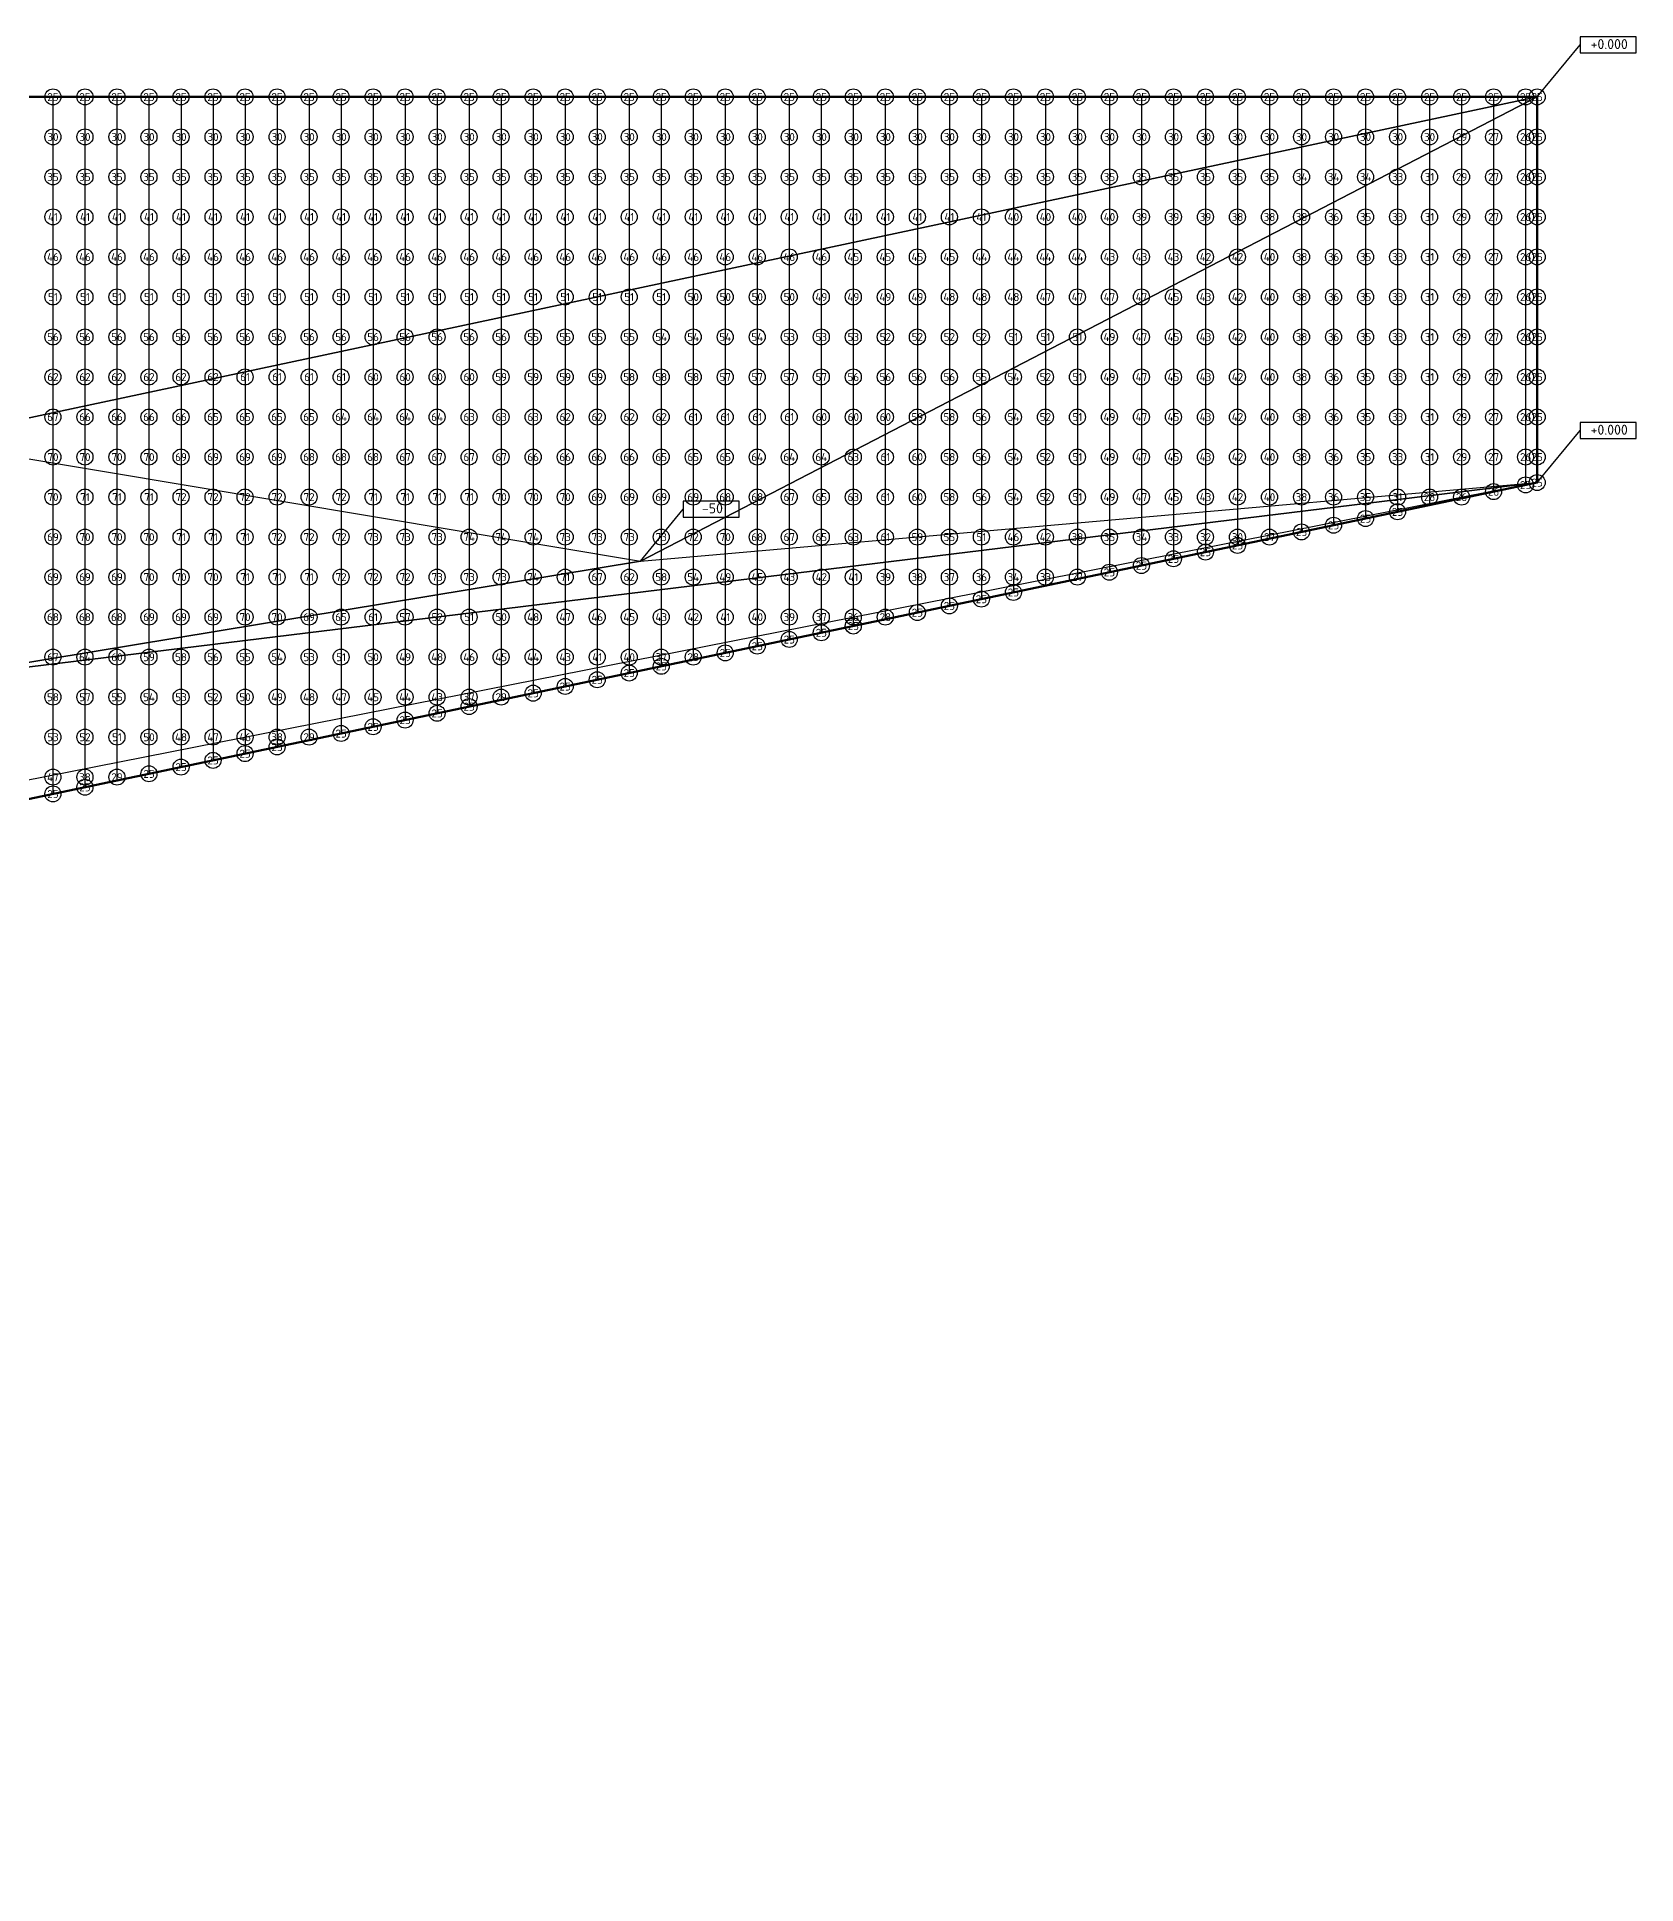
# Model space of a CAD drawing. Header units: millimetres. Extents: x 3543 to 412546, y -146359 to 38454.
# Drawn here: x 280259 to 300239, y -95174 to -72093 of the extents above; entities that cross this region are included whole.
import ezdxf
from ezdxf.enums import TextEntityAlignment as Align

# ---------------------------------------------------------------- set-up
doc = ezdxf.new("R2010")
doc.units = ezdxf.units.MM
doc.layers.add('контур', color=1, linetype='Continuous', lineweight=50)
for name, color, linetype in [('линии_высот', 4, 'Continuous'), ('опоры_текстvb', 7, 'Continuous'), ('опорыvb', 7, 'Continuous'), ('сеткаvb', 8, 'Continuous')]:
    doc.layers.add(name, color=color, linetype=linetype)
doc.styles.add('isocpeur', font='isocpeur.ttf')

# ---------------------------------------------------------------- blocks, each defined once
blk = doc.blocks.new('otmetka_oporvb')
at = {"linetype": 'ByBlock', "lineweight": -2}
blk.add_hatch(color=0, dxfattribs=at).paths.add_polyline_path([(-38, -32, 1), (38, 32, 1)])
at = {"color": 0, "linetype": 'ByBlock', "lineweight": -2}
blk.add_line((0, 0), (2142, 2596), dxfattribs=at)
at = {"color": 0}
blk.add_lwpolyline([(2142, 2196), (4942, 2196), (4942, 2996), (2142, 2996)], close=True, dxfattribs=at)
at = {"color": 0, "linetype": 'ByBlock', "lineweight": -2, "style": 'isocpeur'}
blk.add_attdef('OTM', text='', height=500, dxfattribs=at).set_placement((3600, 2639), align=Align.MIDDLE_CENTER)
blk = doc.blocks.new('opor_symbPRO')
at = {"color": 0, "ltscale": 20}
blk.add_circle((0, 0), 100, dxfattribs=at)
at = {"layer": 'опоры_текстvb', "color": 0, "linetype": 'ByBlock', "lineweight": -2, "style": 'isocpeur'}
blk.add_attdef('COL', text='', height=100, dxfattribs=at).set_placement((0, -1), align=Align.MIDDLE_CENTER)

msp = doc.modelspace()

# ---------------------------------------------------------------- linework, layer by layer
at = {"layer": 'контур', "linetype": 'Continuous'}
msp.add_lwpolyline([(215545, -95173.6), (210858.8, -72842.2), (229841.6, -72842.2), (229841.6, -82939.6), (261341.5, -82939.6), (261341.5, -72842.2), (299003.2, -72842.2), (299003.2, -77660.7)], close=True, dxfattribs=at)
at = {"layer": 'линии_высот'}
for points in [[(261341.5, -72842.2), (278807.8, -77138), (299003.2, -72842.2)], [(278807.8, -77138), (287798.8, -78642.6), (299003.2, -72842.2)], [(287798.8, -78642.6), (299003.2, -77660.7), (299003.2, -72842.2)], [(278805.8, -80132.2), (278807.8, -77138), (287798.8, -78642.6)], [(252298.9, -86875.6), (215545, -95173.6), (299003.2, -77660.7)], [(252298.9, -86875.6), (278805.8, -80132.2), (299003.2, -77660.7)], [(278805.8, -80132.2), (287798.8, -78642.6), (299003.2, -77660.7)]]:
    msp.add_lwpolyline(points, close=True, dxfattribs=at)
at = {"layer": 'сеткаvb'}
for p, q in [((261341.5, -72842.2), (299003.2, -72842.2)), ((280458.8, -72842.2), (280458.8, -81552.1)), ((280858.8, -72842.2), (280858.8, -81468.1)), ((281258.8, -72842.2), (281258.8, -81384.2)), ((281658.8, -72842.2), (281658.8, -81300.3)), ((282058.8, -72842.2), (282058.8, -81216.3)), ((282458.8, -72842.2), (282458.8, -81132.4)), ((282858.8, -72842.2), (282858.8, -81048.4)), ((283258.8, -72842.2), (283258.8, -80964.5)), ((283658.8, -72842.2), (283658.8, -80880.6)), ((284058.8, -72842.2), (284058.8, -80796.6)), ((284458.8, -72842.2), (284458.8, -80712.7)), ((284858.8, -72842.2), (284858.8, -80628.8)), ((285258.8, -72842.2), (285258.8, -80544.8)), ((285658.8, -72842.2), (285658.8, -80460.9)), ((286058.8, -72842.2), (286058.8, -80377)), ((286458.8, -72842.2), (286458.8, -80293)), ((286858.8, -72842.2), (286858.8, -80209.1)), ((287258.8, -72842.2), (287258.8, -80125.1)), ((287658.8, -72842.2), (287658.8, -80041.2)), ((288058.8, -72842.2), (288058.8, -79957.3)), ((288458.8, -72842.2), (288458.8, -79873.3)), ((288858.8, -72842.2), (288858.8, -79789.4)), ((289258.8, -72842.2), (289258.8, -79705.5)), ((289658.8, -72842.2), (289658.8, -79621.5)), ((290058.8, -72842.2), (290058.8, -79537.6)), ((290458.8, -72842.2), (290458.8, -79453.7)), ((290858.8, -72842.2), (290858.8, -79369.7)), ((291258.8, -72842.2), (291258.8, -79285.8)), ((291658.8, -72842.2), (291658.8, -79201.9)), ((292058.8, -72842.2), (292058.8, -79117.9)), ((292458.8, -72842.2), (292458.8, -79034)), ((292858.8, -72842.2), (292858.8, -78950)), ((293258.8, -72842.2), (293258.8, -78866.1)), ((293658.8, -72842.2), (293658.8, -78782.2)), ((294058.8, -72842.2), (294058.8, -78698.2)), ((294458.8, -72842.2), (294458.8, -78614.3)), ((294858.8, -72842.2), (294858.8, -78530.4)), ((295258.8, -72842.2), (295258.8, -78446.4)), ((295658.8, -72842.2), (295658.8, -78362.5)), ((296058.8, -72842.2), (296058.8, -78278.6)), ((296458.8, -72842.2), (296458.8, -78194.6)), ((296858.8, -72842.2), (296858.8, -78110.7)), ((297258.8, -72842.2), (297258.8, -78026.8)), ((297658.8, -72842.2), (297658.8, -77942.8)), ((298058.8, -72842.2), (298058.8, -77858.9)), ((298458.8, -72842.2), (298458.8, -77774.9)), ((298858.8, -72842.2), (298858.8, -77691))]:
    msp.add_line(p, q, dxfattribs=at)
at = {"layer": 'сеткаvb', "linetype": 'Continuous'}
msp.add_line((299003.2, -72842.2), (299003.2, -77660.7), dxfattribs=at)

# ---------------------------------------------------------------- block references
at = {"xscale": 0.25, "yscale": 0.25, "zscale": 0.25}
for p, values in [((299003.2, -72842.2), {'OTM': '+0.000'}), ((299003.2, -77660.7), {'OTM': '+0.000'}), ((287798.8, -78642.6), {'OTM': '-50'})]:
    msp.add_blockref('otmetka_oporvb', p, dxfattribs=at).add_auto_attribs(values)
at = {"layer": 'опорыvb', "color": 1}
for p, values in [((280458.8, -72842.2), {'COL': '25'}), ((280858.8, -72842.2), {'COL': '25'}), ((281258.8, -72842.2), {'COL': '25'}), ((281658.8, -72842.2), {'COL': '25'}), ((282058.8, -72842.2), {'COL': '25'}), ((282458.8, -72842.2), {'COL': '25'}), ((282858.8, -72842.2), {'COL': '25'}), ((283258.8, -72842.2), {'COL': '25'}), ((283658.8, -72842.2), {'COL': '25'}), ((284058.8, -72842.2), {'COL': '25'}), ((284458.8, -72842.2), {'COL': '25'}), ((284858.8, -72842.2), {'COL': '25'}), ((285258.8, -72842.2), {'COL': '25'}), ((285658.8, -72842.2), {'COL': '25'}), ((286058.8, -72842.2), {'COL': '25'}), ((286458.8, -72842.2), {'COL': '25'}), ((286858.8, -72842.2), {'COL': '25'}), ((287258.8, -72842.2), {'COL': '25'}), ((287658.8, -72842.2), {'COL': '25'}), ((288058.8, -72842.2), {'COL': '25'}), ((288458.8, -72842.2), {'COL': '25'}), ((288858.8, -72842.2), {'COL': '25'}), ((289258.8, -72842.2), {'COL': '25'}), ((289658.8, -72842.2), {'COL': '25'}), ((290058.8, -72842.2), {'COL': '25'}), ((290458.8, -72842.2), {'COL': '25'}), ((290858.8, -72842.2), {'COL': '25'}), ((291258.8, -72842.2), {'COL': '25'}), ((291658.8, -72842.2), {'COL': '25'}), ((292058.8, -72842.2), {'COL': '25'}), ((292458.8, -72842.2), {'COL': '25'}), ((292858.8, -72842.2), {'COL': '25'}), ((293258.8, -72842.2), {'COL': '25'}), ((293658.8, -72842.2), {'COL': '25'}), ((294058.8, -72842.2), {'COL': '25'}), ((294458.8, -72842.2), {'COL': '25'}), ((294858.8, -72842.2), {'COL': '25'}), ((295258.8, -72842.2), {'COL': '25'}), ((295658.8, -72842.2), {'COL': '25'}), ((296058.8, -72842.2), {'COL': '25'}), ((296458.8, -72842.2), {'COL': '25'}), ((296858.8, -72842.2), {'COL': '25'}), ((297258.8, -72842.2), {'COL': '25'}), ((297658.8, -72842.2), {'COL': '25'}), ((298058.8, -72842.2), {'COL': '25'}), ((298458.8, -72842.2), {'COL': '25'}), ((298858.8, -72842.2), {'COL': '25'}), ((299003.2, -72842.2), {'COL': '25'}), ((280458.8, -73342.2), {'COL': '30'}), ((280858.8, -73342.2), {'COL': '30'}), ((281258.8, -73342.2), {'COL': '30'}), ((281658.8, -73342.2), {'COL': '30'}), ((282058.8, -73342.2), {'COL': '30'}), ((282458.8, -73342.2), {'COL': '30'}), ((282858.8, -73342.2), {'COL': '30'}), ((283258.8, -73342.2), {'COL': '30'}), ((283658.8, -73342.2), {'COL': '30'}), ((284058.8, -73342.2), {'COL': '30'}), ((284458.8, -73342.2), {'COL': '30'}), ((284858.8, -73342.2), {'COL': '30'}), ((285258.8, -73342.2), {'COL': '30'}), ((285658.8, -73342.2), {'COL': '30'}), ((286058.8, -73342.2), {'COL': '30'}), ((286458.8, -73342.2), {'COL': '30'}), ((286858.8, -73342.2), {'COL': '30'}), ((287258.8, -73342.2), {'COL': '30'}), ((287658.8, -73342.2), {'COL': '30'}), ((288058.8, -73342.2), {'COL': '30'}), ((288458.8, -73342.2), {'COL': '30'}), ((288858.8, -73342.2), {'COL': '30'}), ((289258.8, -73342.2), {'COL': '30'}), ((289658.8, -73342.2), {'COL': '30'}), ((290058.8, -73342.2), {'COL': '30'}), ((290458.8, -73342.2), {'COL': '30'}), ((290858.8, -73342.2), {'COL': '30'}), ((291258.8, -73342.2), {'COL': '30'}), ((291658.8, -73342.2), {'COL': '30'}), ((292058.8, -73342.2), {'COL': '30'}), ((292458.8, -73342.2), {'COL': '30'}), ((292858.8, -73342.2), {'COL': '30'}), ((293258.8, -73342.2), {'COL': '30'}), ((293658.8, -73342.2), {'COL': '30'}), ((294058.8, -73342.2), {'COL': '30'}), ((294458.8, -73342.2), {'COL': '30'}), ((294858.8, -73342.2), {'COL': '30'}), ((295258.8, -73342.2), {'COL': '30'}), ((295658.8, -73342.2), {'COL': '30'}), ((296058.8, -73342.2), {'COL': '30'}), ((296458.8, -73342.2), {'COL': '30'}), ((296858.8, -73342.2), {'COL': '30'}), ((297258.8, -73342.2), {'COL': '30'}), ((297658.8, -73342.2), {'COL': '30'}), ((298058.8, -73342.2), {'COL': '29'}), ((298458.8, -73342.2), {'COL': '27'}), ((298858.8, -73342.2), {'COL': '26'}), ((299003.2, -73342.2), {'COL': '25'}), ((296058.8, -73842.2), {'COL': '34'}), ((296458.8, -73842.2), {'COL': '34'}), ((296858.8, -73842.2), {'COL': '34'}), ((297258.8, -73842.2), {'COL': '33'}), ((297658.8, -73842.2), {'COL': '31'}), ((298058.8, -73842.2), {'COL': '29'}), ((298458.8, -73842.2), {'COL': '27'}), ((298858.8, -73842.2), {'COL': '26'}), ((299003.2, -73842.2), {'COL': '25'}), ((297258.8, -74342.2), {'COL': '33'}), ((297658.8, -74342.2), {'COL': '31'}), ((298058.8, -74342.2), {'COL': '29'}), ((298458.8, -74342.2), {'COL': '27'}), ((298858.8, -74342.2), {'COL': '26'}), ((299003.2, -74342.2), {'COL': '25'}), ((297258.8, -74842.2), {'COL': '33'}), ((297658.8, -74842.2), {'COL': '31'}), ((298058.8, -74842.2), {'COL': '29'}), ((298458.8, -74842.2), {'COL': '27'}), ((298858.8, -74842.2), {'COL': '26'}), ((299003.2, -74842.2), {'COL': '25'}), ((297258.8, -75342.2), {'COL': '33'}), ((297658.8, -75342.2), {'COL': '31'}), ((298058.8, -75342.2), {'COL': '29'}), ((298458.8, -75342.2), {'COL': '27'}), ((298858.8, -75342.2), {'COL': '26'}), ((299003.2, -75342.2), {'COL': '25'}), ((297258.8, -75842.2), {'COL': '33'}), ((297658.8, -75842.2), {'COL': '31'}), ((298058.8, -75842.2), {'COL': '29'}), ((298458.8, -75842.2), {'COL': '27'}), ((298858.8, -75842.2), {'COL': '26'}), ((299003.2, -75842.2), {'COL': '25'}), ((297258.8, -76342.2), {'COL': '33'}), ((297658.8, -76342.2), {'COL': '31'}), ((298058.8, -76342.2), {'COL': '29'}), ((298458.8, -76342.2), {'COL': '27'}), ((298858.8, -76342.2), {'COL': '26'}), ((299003.2, -76342.2), {'COL': '25'}), ((297258.8, -76842.2), {'COL': '33'}), ((297658.8, -76842.2), {'COL': '31'}), ((298058.8, -76842.2), {'COL': '29'}), ((298458.8, -76842.2), {'COL': '27'}), ((298858.8, -76842.2), {'COL': '26'}), ((299003.2, -76842.2), {'COL': '25'}), ((297258.8, -77342.2), {'COL': '33'}), ((297658.8, -77342.2), {'COL': '31'}), ((298058.8, -77342.2), {'COL': '29'}), ((298458.8, -77342.2), {'COL': '27'}), ((298858.8, -77342.2), {'COL': '26'}), ((299003.2, -77342.2), {'COL': '25'}), ((297258.8, -77842.2), {'COL': '31'}), ((297658.8, -77842.2), {'COL': '28'}), ((298058.8, -77842.2), {'COL': '26'}), ((298458.8, -77774.9), {'COL': '26'}), ((298858.8, -77691), {'COL': '25'}), ((299003.2, -77660.7), {'COL': '25'}), ((296858.8, -78110.7), {'COL': '25'}), ((297258.8, -78026.8), {'COL': '25'}), ((294058.8, -78342.2), {'COL': '34'}), ((294458.8, -78342.2), {'COL': '33'}), ((294858.8, -78342.2), {'COL': '32'}), ((295258.8, -78342.2), {'COL': '30'}), ((295658.8, -78342.2), {'COL': '27'}), ((296058.8, -78278.6), {'COL': '25'}), ((296458.8, -78194.6), {'COL': '25'}), ((294858.8, -78530.4), {'COL': '25'}), ((295258.8, -78446.4), {'COL': '25'}), ((293658.8, -78782.2), {'COL': '25'}), ((294058.8, -78698.2), {'COL': '25'}), ((294458.8, -78614.3), {'COL': '25'}), ((292458.8, -78842.2), {'COL': '34'}), ((292458.8, -79034), {'COL': '25'}), ((292858.8, -78842.2), {'COL': '33'}), ((293258.8, -78842.2), {'COL': '27'}), ((291658.8, -79201.9), {'COL': '25'}), ((292058.8, -79117.9), {'COL': '25'}), ((290458.8, -79453.7), {'COL': '25'}), ((290858.8, -79342.2), {'COL': '28'}), ((291258.8, -79285.8), {'COL': '25'}), ((289258.8, -79705.5), {'COL': '25'}), ((289658.8, -79621.5), {'COL': '25'}), ((290058.8, -79537.6), {'COL': '25'}), ((288058.8, -79957.3), {'COL': '25'}), ((288458.8, -79842.2), {'COL': '28'}), ((288858.8, -79789.4), {'COL': '25'}), ((287258.8, -80125.1), {'COL': '25'}), ((287658.8, -80041.2), {'COL': '25'}), ((286058.8, -80342.2), {'COL': '29'}), ((286458.8, -80293), {'COL': '25'}), ((286858.8, -80209.1), {'COL': '25'}), ((284858.8, -80628.8), {'COL': '25'}), ((285258.8, -80544.8), {'COL': '25'}), ((285658.8, -80460.9), {'COL': '25'}), ((283658.8, -80842.2), {'COL': '29'}), ((284058.8, -80796.6), {'COL': '25'}), ((284458.8, -80712.7), {'COL': '25'}), ((282858.8, -81048.4), {'COL': '25'}), ((283258.8, -80964.5), {'COL': '25'}), ((281258.8, -81342.2), {'COL': '29'}), ((281658.8, -81300.3), {'COL': '25'}), ((282058.8, -81216.3), {'COL': '25'}), ((282458.8, -81132.4), {'COL': '25'}), ((280458.8, -81552.1), {'COL': '25'}), ((280858.8, -81468.1), {'COL': '25'})]:
    msp.add_blockref('opor_symbPRO', p, dxfattribs=at).add_auto_attribs(values)
at = {"layer": 'опорыvb', "color": 92}
for p, values in [((280458.8, -73842.2), {'COL': '35'}), ((280858.8, -73842.2), {'COL': '35'}), ((281258.8, -73842.2), {'COL': '35'}), ((281658.8, -73842.2), {'COL': '35'}), ((282058.8, -73842.2), {'COL': '35'}), ((282458.8, -73842.2), {'COL': '35'}), ((282858.8, -73842.2), {'COL': '35'}), ((283258.8, -73842.2), {'COL': '35'}), ((283658.8, -73842.2), {'COL': '35'}), ((284058.8, -73842.2), {'COL': '35'}), ((284458.8, -73842.2), {'COL': '35'}), ((284858.8, -73842.2), {'COL': '35'}), ((285258.8, -73842.2), {'COL': '35'}), ((285658.8, -73842.2), {'COL': '35'}), ((286058.8, -73842.2), {'COL': '35'}), ((286458.8, -73842.2), {'COL': '35'}), ((286858.8, -73842.2), {'COL': '35'}), ((287258.8, -73842.2), {'COL': '35'}), ((287658.8, -73842.2), {'COL': '35'}), ((288058.8, -73842.2), {'COL': '35'}), ((288458.8, -73842.2), {'COL': '35'}), ((288858.8, -73842.2), {'COL': '35'}), ((289258.8, -73842.2), {'COL': '35'}), ((289658.8, -73842.2), {'COL': '35'}), ((290058.8, -73842.2), {'COL': '35'}), ((290458.8, -73842.2), {'COL': '35'}), ((290858.8, -73842.2), {'COL': '35'}), ((291258.8, -73842.2), {'COL': '35'}), ((291658.8, -73842.2), {'COL': '35'}), ((292058.8, -73842.2), {'COL': '35'}), ((292458.8, -73842.2), {'COL': '35'}), ((292858.8, -73842.2), {'COL': '35'}), ((293258.8, -73842.2), {'COL': '35'}), ((293658.8, -73842.2), {'COL': '35'}), ((294058.8, -73842.2), {'COL': '35'}), ((294458.8, -73842.2), {'COL': '35'}), ((294858.8, -73842.2), {'COL': '35'}), ((295258.8, -73842.2), {'COL': '35'}), ((295658.8, -73842.2), {'COL': '35'}), ((280458.8, -74342.2), {'COL': '41'}), ((280858.8, -74342.2), {'COL': '41'}), ((281258.8, -74342.2), {'COL': '41'}), ((281658.8, -74342.2), {'COL': '41'}), ((282058.8, -74342.2), {'COL': '41'}), ((282458.8, -74342.2), {'COL': '41'}), ((282858.8, -74342.2), {'COL': '41'}), ((283258.8, -74342.2), {'COL': '41'}), ((283658.8, -74342.2), {'COL': '41'}), ((284058.8, -74342.2), {'COL': '41'}), ((284458.8, -74342.2), {'COL': '41'}), ((284858.8, -74342.2), {'COL': '41'}), ((285258.8, -74342.2), {'COL': '41'}), ((285658.8, -74342.2), {'COL': '41'}), ((286058.8, -74342.2), {'COL': '41'}), ((286458.8, -74342.2), {'COL': '41'}), ((286858.8, -74342.2), {'COL': '41'}), ((287258.8, -74342.2), {'COL': '41'}), ((287658.8, -74342.2), {'COL': '41'}), ((288058.8, -74342.2), {'COL': '41'}), ((288458.8, -74342.2), {'COL': '41'}), ((288858.8, -74342.2), {'COL': '41'}), ((289258.8, -74342.2), {'COL': '41'}), ((289658.8, -74342.2), {'COL': '41'}), ((290058.8, -74342.2), {'COL': '41'}), ((290458.8, -74342.2), {'COL': '41'}), ((290858.8, -74342.2), {'COL': '41'}), ((291258.8, -74342.2), {'COL': '41'}), ((291658.8, -74342.2), {'COL': '41'}), ((292058.8, -74342.2), {'COL': '41'}), ((292458.8, -74342.2), {'COL': '40'}), ((292858.8, -74342.2), {'COL': '40'}), ((293258.8, -74342.2), {'COL': '40'}), ((293658.8, -74342.2), {'COL': '40'}), ((294058.8, -74342.2), {'COL': '39'}), ((294458.8, -74342.2), {'COL': '39'}), ((294858.8, -74342.2), {'COL': '39'}), ((295258.8, -74342.2), {'COL': '38'}), ((295658.8, -74342.2), {'COL': '38'}), ((296058.8, -74342.2), {'COL': '38'}), ((296458.8, -74342.2), {'COL': '36'}), ((296858.8, -74342.2), {'COL': '35'}), ((280458.8, -74842.2), {'COL': '46'}), ((280858.8, -74842.2), {'COL': '46'}), ((281258.8, -74842.2), {'COL': '46'}), ((281658.8, -74842.2), {'COL': '46'}), ((282058.8, -74842.2), {'COL': '46'}), ((282458.8, -74842.2), {'COL': '46'}), ((282858.8, -74842.2), {'COL': '46'}), ((283258.8, -74842.2), {'COL': '46'}), ((283658.8, -74842.2), {'COL': '46'}), ((284058.8, -74842.2), {'COL': '46'}), ((284458.8, -74842.2), {'COL': '46'}), ((284858.8, -74842.2), {'COL': '46'}), ((285258.8, -74842.2), {'COL': '46'}), ((285658.8, -74842.2), {'COL': '46'}), ((286058.8, -74842.2), {'COL': '46'}), ((286458.8, -74842.2), {'COL': '46'}), ((286858.8, -74842.2), {'COL': '46'}), ((287258.8, -74842.2), {'COL': '46'}), ((287658.8, -74842.2), {'COL': '46'}), ((288058.8, -74842.2), {'COL': '46'}), ((288458.8, -74842.2), {'COL': '46'}), ((288858.8, -74842.2), {'COL': '46'}), ((289258.8, -74842.2), {'COL': '46'}), ((289658.8, -74842.2), {'COL': '46'}), ((290058.8, -74842.2), {'COL': '46'}), ((290458.8, -74842.2), {'COL': '45'}), ((290858.8, -74842.2), {'COL': '45'}), ((291258.8, -74842.2), {'COL': '45'}), ((291658.8, -74842.2), {'COL': '45'}), ((292058.8, -74842.2), {'COL': '44'}), ((292458.8, -74842.2), {'COL': '44'}), ((292858.8, -74842.2), {'COL': '44'}), ((293258.8, -74842.2), {'COL': '44'}), ((293658.8, -74842.2), {'COL': '43'}), ((294058.8, -74842.2), {'COL': '43'}), ((294458.8, -74842.2), {'COL': '43'}), ((294858.8, -74842.2), {'COL': '42'}), ((295258.8, -74842.2), {'COL': '42'}), ((295658.8, -74842.2), {'COL': '40'}), ((296058.8, -74842.2), {'COL': '38'}), ((296458.8, -74842.2), {'COL': '36'}), ((296858.8, -74842.2), {'COL': '35'}), ((290058.8, -75342.2), {'COL': '49'}), ((290458.8, -75342.2), {'COL': '49'}), ((290858.8, -75342.2), {'COL': '49'}), ((291258.8, -75342.2), {'COL': '49'}), ((291658.8, -75342.2), {'COL': '48'}), ((292058.8, -75342.2), {'COL': '48'}), ((292458.8, -75342.2), {'COL': '48'}), ((292858.8, -75342.2), {'COL': '47'}), ((293258.8, -75342.2), {'COL': '47'}), ((293658.8, -75342.2), {'COL': '47'}), ((294058.8, -75342.2), {'COL': '47'}), ((294458.8, -75342.2), {'COL': '45'}), ((294858.8, -75342.2), {'COL': '43'}), ((295258.8, -75342.2), {'COL': '42'}), ((295658.8, -75342.2), {'COL': '40'}), ((296058.8, -75342.2), {'COL': '38'}), ((296458.8, -75342.2), {'COL': '36'}), ((296858.8, -75342.2), {'COL': '35'}), ((293658.8, -75842.2), {'COL': '49'}), ((294058.8, -75842.2), {'COL': '47'}), ((294458.8, -75842.2), {'COL': '45'}), ((294858.8, -75842.2), {'COL': '43'}), ((295258.8, -75842.2), {'COL': '42'}), ((295658.8, -75842.2), {'COL': '40'}), ((296058.8, -75842.2), {'COL': '38'}), ((296458.8, -75842.2), {'COL': '36'}), ((296858.8, -75842.2), {'COL': '35'}), ((293658.8, -76342.2), {'COL': '49'}), ((294058.8, -76342.2), {'COL': '47'}), ((294458.8, -76342.2), {'COL': '45'}), ((294858.8, -76342.2), {'COL': '43'}), ((295258.8, -76342.2), {'COL': '42'}), ((295658.8, -76342.2), {'COL': '40'}), ((296058.8, -76342.2), {'COL': '38'}), ((296458.8, -76342.2), {'COL': '36'}), ((296858.8, -76342.2), {'COL': '35'}), ((293658.8, -76842.2), {'COL': '49'}), ((294058.8, -76842.2), {'COL': '47'}), ((294458.8, -76842.2), {'COL': '45'}), ((294858.8, -76842.2), {'COL': '43'}), ((295258.8, -76842.2), {'COL': '42'}), ((295658.8, -76842.2), {'COL': '40'}), ((296058.8, -76842.2), {'COL': '38'}), ((296458.8, -76842.2), {'COL': '36'}), ((296858.8, -76842.2), {'COL': '35'}), ((293658.8, -77342.2), {'COL': '49'}), ((294058.8, -77342.2), {'COL': '47'}), ((294458.8, -77342.2), {'COL': '45'}), ((294858.8, -77342.2), {'COL': '43'}), ((295258.8, -77342.2), {'COL': '42'}), ((295658.8, -77342.2), {'COL': '40'}), ((296058.8, -77342.2), {'COL': '38'}), ((296458.8, -77342.2), {'COL': '36'}), ((296858.8, -77342.2), {'COL': '35'}), ((293658.8, -77842.2), {'COL': '49'}), ((294058.8, -77842.2), {'COL': '47'}), ((294458.8, -77842.2), {'COL': '45'}), ((294858.8, -77842.2), {'COL': '43'}), ((295258.8, -77842.2), {'COL': '42'}), ((295658.8, -77842.2), {'COL': '40'}), ((296058.8, -77842.2), {'COL': '38'}), ((296458.8, -77842.2), {'COL': '36'}), ((296858.8, -77842.2), {'COL': '35'}), ((292458.8, -78342.2), {'COL': '46'}), ((292858.8, -78342.2), {'COL': '42'}), ((293258.8, -78342.2), {'COL': '38'}), ((293658.8, -78342.2), {'COL': '35'}), ((288858.8, -78842.2), {'COL': '49'}), ((289258.8, -78842.2), {'COL': '45'}), ((289658.8, -78842.2), {'COL': '43'}), ((290058.8, -78842.2), {'COL': '42'}), ((290458.8, -78842.2), {'COL': '41'}), ((290858.8, -78842.2), {'COL': '39'}), ((291258.8, -78842.2), {'COL': '38'}), ((291658.8, -78842.2), {'COL': '37'}), ((292058.8, -78842.2), {'COL': '36'}), ((286458.8, -79342.2), {'COL': '48'}), ((286858.8, -79342.2), {'COL': '47'}), ((287258.8, -79342.2), {'COL': '46'}), ((287658.8, -79342.2), {'COL': '45'}), ((288058.8, -79342.2), {'COL': '43'}), ((288458.8, -79342.2), {'COL': '42'}), ((288858.8, -79342.2), {'COL': '41'}), ((289258.8, -79342.2), {'COL': '40'}), ((289658.8, -79342.2), {'COL': '39'}), ((290058.8, -79342.2), {'COL': '37'}), ((290458.8, -79342.2), {'COL': '36'}), ((284858.8, -79842.2), {'COL': '49'}), ((285258.8, -79842.2), {'COL': '48'}), ((285658.8, -79842.2), {'COL': '46'}), ((286058.8, -79842.2), {'COL': '45'}), ((286458.8, -79842.2), {'COL': '44'}), ((286858.8, -79842.2), {'COL': '43'}), ((287258.8, -79842.2), {'COL': '41'}), ((287658.8, -79842.2), {'COL': '40'}), ((288058.8, -79842.2), {'COL': '37'}), ((283258.8, -80342.2), {'COL': '49'}), ((283658.8, -80342.2), {'COL': '48'}), ((284058.8, -80342.2), {'COL': '47'}), ((284458.8, -80342.2), {'COL': '45'}), ((284858.8, -80342.2), {'COL': '44'}), ((285258.8, -80342.2), {'COL': '43'}), ((285658.8, -80342.2), {'COL': '37'}), ((282058.8, -80842.2), {'COL': '48'}), ((282458.8, -80842.2), {'COL': '47'}), ((282858.8, -80842.2), {'COL': '46'}), ((283258.8, -80842.2), {'COL': '38'}), ((280458.8, -81342.2), {'COL': '47'}), ((280858.8, -81342.2), {'COL': '38'})]:
    msp.add_blockref('opor_symbPRO', p, dxfattribs=at).add_auto_attribs(values)
at = {"layer": 'опорыvb', "color": 131}
for p, values in [((280458.8, -75342.2), {'COL': '51'}), ((280858.8, -75342.2), {'COL': '51'}), ((281258.8, -75342.2), {'COL': '51'}), ((281658.8, -75342.2), {'COL': '51'}), ((282058.8, -75342.2), {'COL': '51'}), ((282458.8, -75342.2), {'COL': '51'}), ((282858.8, -75342.2), {'COL': '51'}), ((283258.8, -75342.2), {'COL': '51'}), ((283658.8, -75342.2), {'COL': '51'}), ((284058.8, -75342.2), {'COL': '51'}), ((284458.8, -75342.2), {'COL': '51'}), ((284858.8, -75342.2), {'COL': '51'}), ((285258.8, -75342.2), {'COL': '51'}), ((285658.8, -75342.2), {'COL': '51'}), ((286058.8, -75342.2), {'COL': '51'}), ((286458.8, -75342.2), {'COL': '51'}), ((286858.8, -75342.2), {'COL': '51'}), ((287258.8, -75342.2), {'COL': '51'}), ((287658.8, -75342.2), {'COL': '51'}), ((288058.8, -75342.2), {'COL': '51'}), ((288458.8, -75342.2), {'COL': '50'}), ((288858.8, -75342.2), {'COL': '50'}), ((289258.8, -75342.2), {'COL': '50'}), ((289658.8, -75342.2), {'COL': '50'}), ((280458.8, -75842.2), {'COL': '56'}), ((280858.8, -75842.2), {'COL': '56'}), ((281258.8, -75842.2), {'COL': '56'}), ((281658.8, -75842.2), {'COL': '56'}), ((282058.8, -75842.2), {'COL': '56'}), ((282458.8, -75842.2), {'COL': '56'}), ((282858.8, -75842.2), {'COL': '56'}), ((283258.8, -75842.2), {'COL': '56'}), ((283658.8, -75842.2), {'COL': '56'}), ((284058.8, -75842.2), {'COL': '56'}), ((284458.8, -75842.2), {'COL': '56'}), ((284858.8, -75842.2), {'COL': '56'}), ((285258.8, -75842.2), {'COL': '56'}), ((285658.8, -75842.2), {'COL': '56'}), ((286058.8, -75842.2), {'COL': '56'}), ((286458.8, -75842.2), {'COL': '55'}), ((286858.8, -75842.2), {'COL': '55'}), ((287258.8, -75842.2), {'COL': '55'}), ((287658.8, -75842.2), {'COL': '55'}), ((288058.8, -75842.2), {'COL': '54'}), ((288458.8, -75842.2), {'COL': '54'}), ((288858.8, -75842.2), {'COL': '54'}), ((289258.8, -75842.2), {'COL': '54'}), ((289658.8, -75842.2), {'COL': '53'}), ((290058.8, -75842.2), {'COL': '53'}), ((290458.8, -75842.2), {'COL': '53'}), ((290858.8, -75842.2), {'COL': '52'}), ((291258.8, -75842.2), {'COL': '52'}), ((291658.8, -75842.2), {'COL': '52'}), ((292058.8, -75842.2), {'COL': '52'}), ((292458.8, -75842.2), {'COL': '51'}), ((292858.8, -75842.2), {'COL': '51'}), ((293258.8, -75842.2), {'COL': '51'}), ((280458.8, -76342.2), {'COL': '62'}), ((280858.8, -76342.2), {'COL': '62'}), ((281258.8, -76342.2), {'COL': '62'}), ((281658.8, -76342.2), {'COL': '62'}), ((282058.8, -76342.2), {'COL': '62'}), ((282458.8, -76342.2), {'COL': '62'}), ((282858.8, -76342.2), {'COL': '61'}), ((283258.8, -76342.2), {'COL': '61'}), ((283658.8, -76342.2), {'COL': '61'}), ((284058.8, -76342.2), {'COL': '61'}), ((284458.8, -76342.2), {'COL': '60'}), ((284858.8, -76342.2), {'COL': '60'}), ((285258.8, -76342.2), {'COL': '60'}), ((285658.8, -76342.2), {'COL': '60'}), ((286058.8, -76342.2), {'COL': '59'}), ((286458.8, -76342.2), {'COL': '59'}), ((286858.8, -76342.2), {'COL': '59'}), ((287258.8, -76342.2), {'COL': '59'}), ((287658.8, -76342.2), {'COL': '58'}), ((288058.8, -76342.2), {'COL': '58'}), ((288458.8, -76342.2), {'COL': '58'}), ((288858.8, -76342.2), {'COL': '57'}), ((289258.8, -76342.2), {'COL': '57'}), ((289658.8, -76342.2), {'COL': '57'}), ((290058.8, -76342.2), {'COL': '57'}), ((290458.8, -76342.2), {'COL': '56'}), ((290858.8, -76342.2), {'COL': '56'}), ((291258.8, -76342.2), {'COL': '56'}), ((291658.8, -76342.2), {'COL': '56'}), ((292058.8, -76342.2), {'COL': '55'}), ((292458.8, -76342.2), {'COL': '54'}), ((292858.8, -76342.2), {'COL': '52'}), ((293258.8, -76342.2), {'COL': '51'}), ((280458.8, -76842.2), {'COL': '67'}), ((280858.8, -76842.2), {'COL': '66'}), ((281258.8, -76842.2), {'COL': '66'}), ((281658.8, -76842.2), {'COL': '66'}), ((282058.8, -76842.2), {'COL': '66'}), ((282458.8, -76842.2), {'COL': '65'}), ((282858.8, -76842.2), {'COL': '65'}), ((283258.8, -76842.2), {'COL': '65'}), ((283658.8, -76842.2), {'COL': '65'}), ((284058.8, -76842.2), {'COL': '64'}), ((284458.8, -76842.2), {'COL': '64'}), ((284858.8, -76842.2), {'COL': '64'}), ((285258.8, -76842.2), {'COL': '64'}), ((285658.8, -76842.2), {'COL': '63'}), ((286058.8, -76842.2), {'COL': '63'}), ((286458.8, -76842.2), {'COL': '63'}), ((286858.8, -76842.2), {'COL': '62'}), ((287258.8, -76842.2), {'COL': '62'}), ((287658.8, -76842.2), {'COL': '62'}), ((288058.8, -76842.2), {'COL': '62'}), ((288458.8, -76842.2), {'COL': '61'}), ((288858.8, -76842.2), {'COL': '61'}), ((289258.8, -76842.2), {'COL': '61'}), ((289658.8, -76842.2), {'COL': '61'}), ((290058.8, -76842.2), {'COL': '60'}), ((290458.8, -76842.2), {'COL': '60'}), ((290858.8, -76842.2), {'COL': '60'}), ((291258.8, -76842.2), {'COL': '59'}), ((291658.8, -76842.2), {'COL': '58'}), ((292058.8, -76842.2), {'COL': '56'}), ((292458.8, -76842.2), {'COL': '54'}), ((292858.8, -76842.2), {'COL': '52'}), ((293258.8, -76842.2), {'COL': '51'}), ((280458.8, -77342.2), {'COL': '70'}), ((280858.8, -77342.2), {'COL': '70'}), ((281258.8, -77342.2), {'COL': '70'}), ((281658.8, -77342.2), {'COL': '70'}), ((282058.8, -77342.2), {'COL': '69'}), ((282458.8, -77342.2), {'COL': '69'}), ((282858.8, -77342.2), {'COL': '69'}), ((283258.8, -77342.2), {'COL': '69'}), ((283658.8, -77342.2), {'COL': '68'}), ((284058.8, -77342.2), {'COL': '68'}), ((284458.8, -77342.2), {'COL': '68'}), ((284858.8, -77342.2), {'COL': '67'}), ((285258.8, -77342.2), {'COL': '67'}), ((285658.8, -77342.2), {'COL': '67'}), ((286058.8, -77342.2), {'COL': '67'}), ((286458.8, -77342.2), {'COL': '66'}), ((286858.8, -77342.2), {'COL': '66'}), ((287258.8, -77342.2), {'COL': '66'}), ((287658.8, -77342.2), {'COL': '66'}), ((288058.8, -77342.2), {'COL': '65'}), ((288458.8, -77342.2), {'COL': '65'}), ((288858.8, -77342.2), {'COL': '65'}), ((289258.8, -77342.2), {'COL': '64'}), ((289658.8, -77342.2), {'COL': '64'}), ((290058.8, -77342.2), {'COL': '64'}), ((290458.8, -77342.2), {'COL': '63'}), ((290858.8, -77342.2), {'COL': '61'}), ((291258.8, -77342.2), {'COL': '60'}), ((291658.8, -77342.2), {'COL': '58'}), ((292058.8, -77342.2), {'COL': '56'}), ((292458.8, -77342.2), {'COL': '54'}), ((292858.8, -77342.2), {'COL': '52'}), ((293258.8, -77342.2), {'COL': '51'}), ((280458.8, -77842.2), {'COL': '70'}), ((280858.8, -77842.2), {'COL': '71'}), ((281258.8, -77842.2), {'COL': '71'}), ((281658.8, -77842.2), {'COL': '71'}), ((282058.8, -77842.2), {'COL': '72'}), ((282458.8, -77842.2), {'COL': '72'}), ((282858.8, -77842.2), {'COL': '72'}), ((283258.8, -77842.2), {'COL': '72'}), ((283658.8, -77842.2), {'COL': '72'}), ((284058.8, -77842.2), {'COL': '72'}), ((284458.8, -77842.2), {'COL': '71'}), ((284858.8, -77842.2), {'COL': '71'}), ((285258.8, -77842.2), {'COL': '71'}), ((285658.8, -77842.2), {'COL': '71'}), ((286058.8, -77842.2), {'COL': '70'}), ((286458.8, -77842.2), {'COL': '70'}), ((286858.8, -77842.2), {'COL': '70'}), ((287258.8, -77842.2), {'COL': '69'}), ((287658.8, -77842.2), {'COL': '69'}), ((288058.8, -77842.2), {'COL': '69'}), ((288458.8, -77842.2), {'COL': '69'}), ((288858.8, -77842.2), {'COL': '68'}), ((289258.8, -77842.2), {'COL': '68'}), ((289658.8, -77842.2), {'COL': '67'}), ((290058.8, -77842.2), {'COL': '65'}), ((290458.8, -77842.2), {'COL': '63'}), ((290858.8, -77842.2), {'COL': '61'}), ((291258.8, -77842.2), {'COL': '60'}), ((291658.8, -77842.2), {'COL': '58'}), ((292058.8, -77842.2), {'COL': '56'}), ((292458.8, -77842.2), {'COL': '54'}), ((292858.8, -77842.2), {'COL': '52'}), ((293258.8, -77842.2), {'COL': '51'}), ((280458.8, -78342.2), {'COL': '69'}), ((280858.8, -78342.2), {'COL': '70'}), ((281258.8, -78342.2), {'COL': '70'}), ((281658.8, -78342.2), {'COL': '70'}), ((282058.8, -78342.2), {'COL': '71'}), ((282458.8, -78342.2), {'COL': '71'}), ((282858.8, -78342.2), {'COL': '71'}), ((283258.8, -78342.2), {'COL': '72'}), ((283658.8, -78342.2), {'COL': '72'}), ((284058.8, -78342.2), {'COL': '72'}), ((284458.8, -78342.2), {'COL': '73'}), ((284858.8, -78342.2), {'COL': '73'}), ((285258.8, -78342.2), {'COL': '73'}), ((285658.8, -78342.2), {'COL': '74'}), ((286058.8, -78342.2), {'COL': '74'}), ((286458.8, -78342.2), {'COL': '74'}), ((286858.8, -78342.2), {'COL': '73'}), ((287258.8, -78342.2), {'COL': '73'}), ((287658.8, -78342.2), {'COL': '73'}), ((288058.8, -78342.2), {'COL': '73'}), ((288458.8, -78342.2), {'COL': '72'}), ((288858.8, -78342.2), {'COL': '70'}), ((289258.8, -78342.2), {'COL': '68'}), ((289658.8, -78342.2), {'COL': '67'}), ((290058.8, -78342.2), {'COL': '65'}), ((290458.8, -78342.2), {'COL': '63'}), ((290858.8, -78342.2), {'COL': '61'}), ((291258.8, -78342.2), {'COL': '59'}), ((291658.8, -78342.2), {'COL': '55'}), ((292058.8, -78342.2), {'COL': '51'}), ((280458.8, -78842.2), {'COL': '69'}), ((280858.8, -78842.2), {'COL': '69'}), ((281258.8, -78842.2), {'COL': '69'}), ((281658.8, -78842.2), {'COL': '70'}), ((282058.8, -78842.2), {'COL': '70'}), ((282458.8, -78842.2), {'COL': '70'}), ((282858.8, -78842.2), {'COL': '71'}), ((283258.8, -78842.2), {'COL': '71'}), ((283658.8, -78842.2), {'COL': '71'}), ((284058.8, -78842.2), {'COL': '72'}), ((284458.8, -78842.2), {'COL': '72'}), ((284858.8, -78842.2), {'COL': '72'}), ((285258.8, -78842.2), {'COL': '73'}), ((285658.8, -78842.2), {'COL': '73'}), ((286058.8, -78842.2), {'COL': '73'}), ((286458.8, -78842.2), {'COL': '74'}), ((286858.8, -78842.2), {'COL': '71'}), ((287258.8, -78842.2), {'COL': '67'}), ((287658.8, -78842.2), {'COL': '62'}), ((288058.8, -78842.2), {'COL': '58'}), ((288458.8, -78842.2), {'COL': '54'}), ((280458.8, -79342.2), {'COL': '68'}), ((280858.8, -79342.2), {'COL': '68'}), ((281258.8, -79342.2), {'COL': '68'}), ((281658.8, -79342.2), {'COL': '69'}), ((282058.8, -79342.2), {'COL': '69'}), ((282458.8, -79342.2), {'COL': '69'}), ((282858.8, -79342.2), {'COL': '70'}), ((283258.8, -79342.2), {'COL': '70'}), ((283658.8, -79342.2), {'COL': '69'}), ((284058.8, -79342.2), {'COL': '65'}), ((284458.8, -79342.2), {'COL': '61'}), ((284858.8, -79342.2), {'COL': '57'}), ((285258.8, -79342.2), {'COL': '52'}), ((285658.8, -79342.2), {'COL': '51'}), ((286058.8, -79342.2), {'COL': '50'}), ((280458.8, -79842.2), {'COL': '67'}), ((280858.8, -79842.2), {'COL': '64'}), ((281258.8, -79842.2), {'COL': '60'}), ((281658.8, -79842.2), {'COL': '59'}), ((282058.8, -79842.2), {'COL': '58'}), ((282458.8, -79842.2), {'COL': '56'}), ((282858.8, -79842.2), {'COL': '55'}), ((283258.8, -79842.2), {'COL': '54'}), ((283658.8, -79842.2), {'COL': '53'}), ((284058.8, -79842.2), {'COL': '51'}), ((284458.8, -79842.2), {'COL': '50'}), ((280458.8, -80342.2), {'COL': '58'}), ((280858.8, -80342.2), {'COL': '57'}), ((281258.8, -80342.2), {'COL': '55'}), ((281658.8, -80342.2), {'COL': '54'}), ((282058.8, -80342.2), {'COL': '53'}), ((282458.8, -80342.2), {'COL': '52'}), ((282858.8, -80342.2), {'COL': '50'}), ((280458.8, -80842.2), {'COL': '53'}), ((280858.8, -80842.2), {'COL': '52'}), ((281258.8, -80842.2), {'COL': '51'}), ((281658.8, -80842.2), {'COL': '50'})]:
    msp.add_blockref('opor_symbPRO', p, dxfattribs=at).add_auto_attribs(values)

doc.saveas('drawing.dxf')
